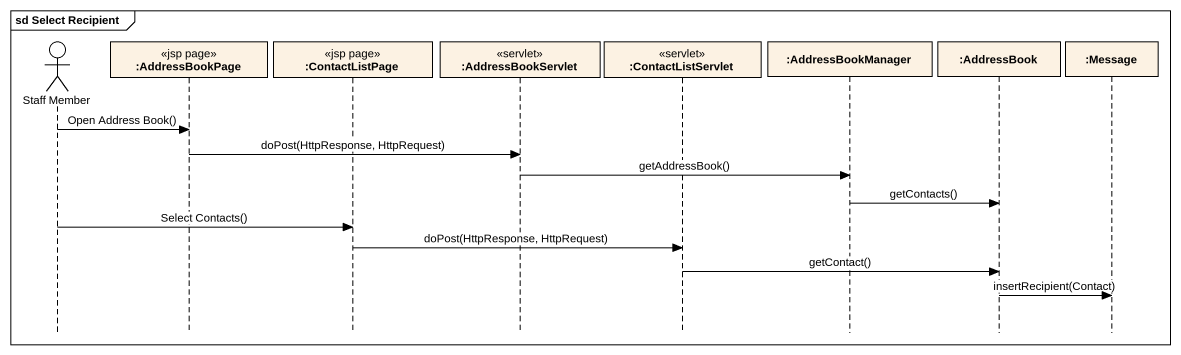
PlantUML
@startuml
mainframe sd Select Recipient
hide footbox
actor "Staff Member" as Staff_Member
participant ":AddressBookPage" as AddressBookPage <<jsp page>>
participant ":ContactListPage" as ContactListPage <<jsp page>>
participant ":AddressBookServlet" as AddressBookServlet <<servlet>>
participant ":ContactListServlet" as ContactListServlet <<servlet>>
participant ":AddressBookManager" as AddressBookManager
participant ":AddressBook" as AddressBook
participant ":Message" as Message

Staff_Member -> AddressBookPage : Open Address Book()
AddressBookPage -> AddressBookServlet : doPost(HttpResponse, HttpRequest)
AddressBookServlet -> AddressBookManager : getAddressBook()
AddressBookManager -> AddressBook : getContacts()
Staff_Member -> ContactListPage : Select Contacts()
ContactListPage -> ContactListServlet : doPost(HttpResponse, HttpRequest)
ContactListServlet -> AddressBook : getContact()
AddressBook -> Message : insertRecipient(Contact)
@enduml
